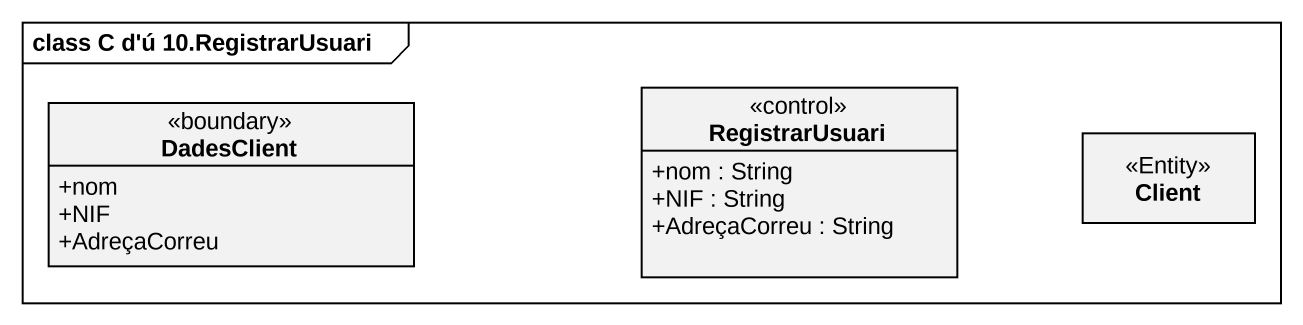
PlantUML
@startuml
mainframe class C d'ú 10.RegistrarUsuari
hide circle
hide empty members
skinparam classAttributeIconSize 0
class RegistrarUsuari <<control>> {
  +nom : String
  +NIF : String
  +AdreçaCorreu : String
}
class DadesClient <<boundary>> {
  +nom
  +NIF
  +AdreçaCorreu
}
class Client <<Entity>>
@enduml
